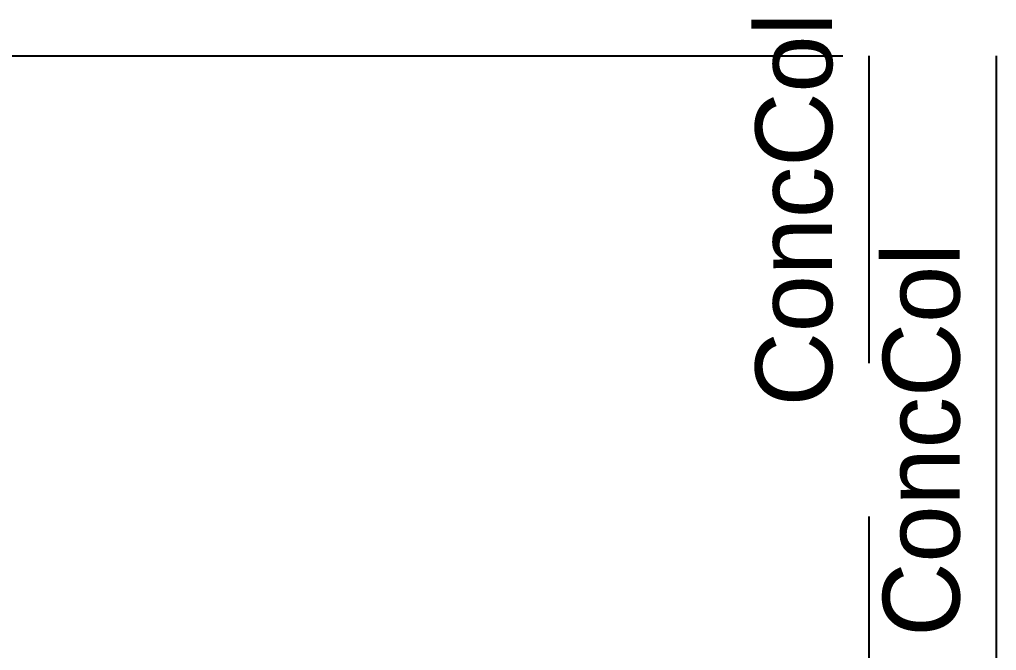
# Model space of a CAD drawing. Extents: x -38 to 2998, y -195 to 11529.
# Drawn here: x 155.6 to 232, y -46.5 to 2.8 of the extents above; entities that cross this region are included whole.
import ezdxf
from ezdxf.enums import TextEntityAlignment as Align

# ---------------------------------------------------------------- set-up
doc = ezdxf.new("R2010")
doc.units = 0
doc.header["$MEASUREMENT"] = 0
doc.layers.get('0').update_dxf_attribs({"linetype": 'CONTINUOUS'})
for name, color, linetype in [('CENTERLINES', 7, 'CONTINUOUS'), ('DIMENSIONS', 4, 'CONTINUOUS'), ('TEXT', 5, 'CONTINUOUS')]:
    doc.layers.add(name, color=color, linetype=linetype)
doc.dimstyles.get("Standard").update_dxf_attribs({"dimtxt": 0.18, "dimasz": 0.18, "dimexe": 0.18, "dimexo": 0.0625, "dimgap": 0.09, "dimtad": 0, "dimtih": 1, "dimtoh": 1, "dimdec": 4, "dimzin": 0, "dimtxsty": 'STANDARD', "dimcen": 0.09, "dimazin": 3, "dimtfac": 1, "dimtdec": 4, "dimtofl": 0, "dimtmove": 0, "dimatfit": 3, "dimtolj": 1, "dimtzin": 0})

# ---------------------------------------------------------------- blocks, each defined once
blk = doc.blocks.new('*D9906')
at = {"color": 1, "linetype": 'BYBLOCK'}
for points in [[(4.773, -49.227), (3.712, -50.288), (-3.712, -57.712), (-4.773, -58.773)], [(226.773, -49.227), (225.712, -50.288), (218.288, -57.712), (217.227, -58.773)]]:
    blk.add_solid(points, dxfattribs=at)
at = {"layer": 'DIMENSIONS', "color": 9, "linetype": 'BYBLOCK'}
for p, q in [((0, -54), (0, -36)), ((222, -54), (222, -36))]:
    blk.add_line(p, q, dxfattribs=at)
at = {"layer": 'DIMENSIONS', "color": 0, "linetype": 'BYBLOCK'}
blk.add_line((0, -54), (222, -54), dxfattribs=at)
at = {"layer": 'DIMENSIONS', "color": 0, "linetype": 'BYBLOCK', "insert": (111, -42), "char_height": 6, "attachment_point": 5}
blk.add_mtext("\\A1; 18' -6''", dxfattribs=at)

msp = doc.modelspace()

# ---------------------------------------------------------------- linework, layer by layer
at = {"layer": 'CENTERLINES', "color": 0, "linetype": 'CONTINUOUS'}
for p, q in [((12, 0), (210, 0)), ((123.96, 0), (219.96, 0)), ((123.96, 0), (219.96, 0)), ((123.96, 0), (219.96, 0)), ((123.96, 0), (219.96, 0)), ((123.96, 0), (219.96, 0)), ((222, -24), (222, 0)), ((231.96, -144), (231.96, 0)), ((231.96, -132), (231.96, 0)), ((231.96, -132), (231.96, 0)), ((231.96, -132), (231.96, 0)), ((231.96, -60), (231.96, 0))]:
    msp.add_line(p, q, dxfattribs=at)

# ---------------------------------------------------------------- texts
at = {"layer": 'TEXT', "color": 0}
for p in [(216, -12), (225.96, -30)]:
    msp.add_text('ConcCol', height=6, rotation=90, dxfattribs=at).set_placement(p, align=Align.MIDDLE)

# ---------------------------------------------------------------- dimensions: what is measured, and where the dimension line sits
at = {"layer": 'DIMENSIONS'}
dim = msp.add_linear_dim(base=(222, -54), p1=(0, -66), p2=(222, -66), dimstyle='STANDARD', dxfattribs=at)
dim.commit()
dim.dimension.update_dxf_attribs({"geometry": '*D9906', "text_midpoint": (111, -66)})

doc.saveas('drawing.dxf')
